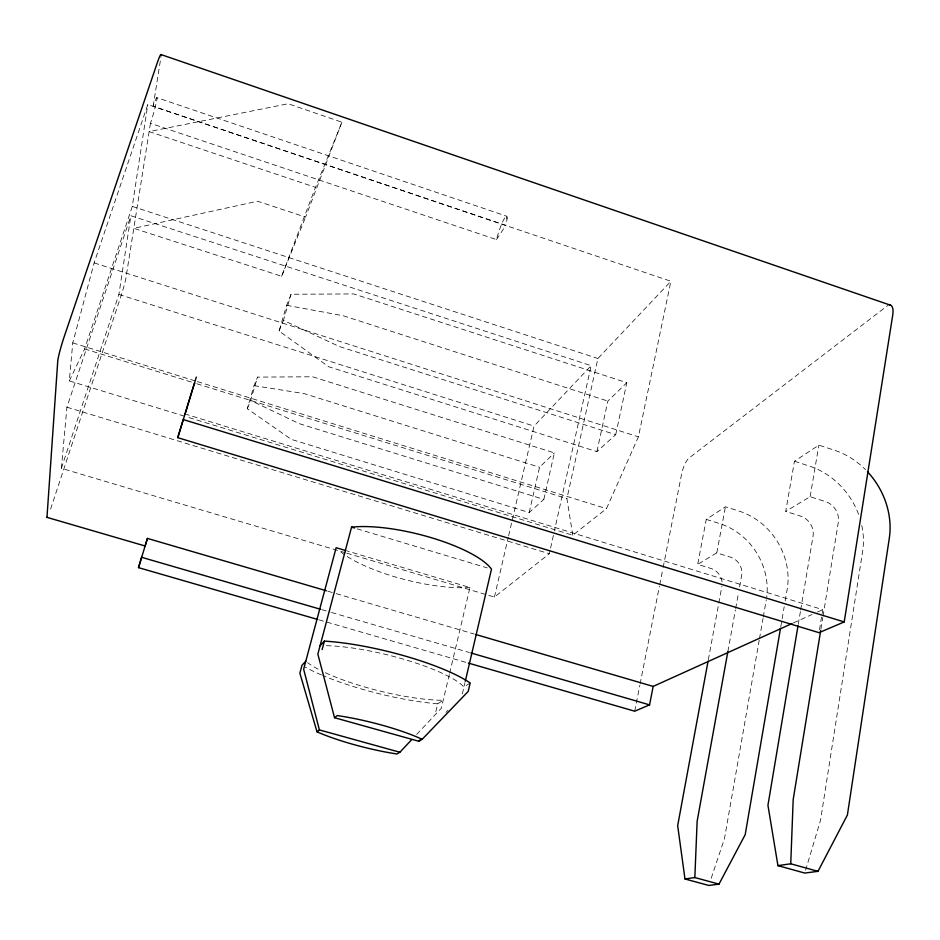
<?xml version="1.0" encoding="UTF-8"?>
<svg xmlns="http://www.w3.org/2000/svg" width="940" height="940" viewBox="0 0 940 940"><rect width="100%" height="100%" fill="white"/><g stroke="black" fill="none" stroke-linecap="round" stroke-linejoin="round"><path stroke-width="0.7" stroke-dasharray="4.7 3.53" d="M156.98 98.688L156.839 97.619A17.954 1.269 -73.6 0 0 153.15 106.279L505.779 225.424A17.296 2.456 -71.6 0 0 507.001 218.95L506.93 216.611A17.296 2.456 -71.6 0 0 502.501 222.169A17.296 2.456 -71.6 0 0 496.508 239.606L150.447 123.316A17.954 1.269 -73.6 0 0 156.98 98.688L156.839 97.619L506.625 216.177M345.391 552.755L61.37 468.32L66.916 407.196L130.871 215.742L591.143 365.66L554.389 530.947M184.299 416.15L69.302 380.888L72.756 342.889L94.141 262.894L147.792 104.505L670.89 281.26L638.413 436.841L606.453 508.669L572.777 535.236L185.697 416.573M61.37 468.32L118.898 294.42L130.871 215.742M69.302 380.888L84.623 348.928L132.293 206.389L147.792 104.505M150.447 123.316L125.878 278.264A14.429 0.846 -73.1 0 1 120.861 296.347L51.3 506.942A15.134 0.928 -72.6 0 1 49.761 511.419M153.15 106.279L160.916 57.293M820.925 629.095L822.806 617.545M823.041 616.1L838.327 522.182A17.178 14.876 55.5 0 0 825.52 501.619L810.127 496.708L785.711 511.395L794.453 461.258L818.869 445.149L834.086 450.096A74.448 64.484 55.6 0 1 865.47 469.636M819.48 629.8L822.759 609.649L186.461 414.423M798.26 624.371L800.445 611.352M800.68 609.907L813.053 536.094A16.65 14.523 55.8 0 0 800.68 516.142L785.711 511.395M810.127 496.708L818.869 445.149M780.752 626.898L784.207 606.7M785.194 600.918L787.168 589.38A65.659 58.409 56.7 0 0 738.993 511.066L725.41 506.789L706.269 519.409L697.692 564.376L711.087 568.5A14.734 13.172 57 0 1 722.155 583.811M759.226 640.105L724.47 838.656L710.64 879.946M759.473 638.671L763.01 618.52M763.257 617.087L766.276 599.826M727.866 651.584L735.421 609.884M735.679 608.45L738.546 592.623M739.592 586.877L741.672 575.374A15.146 13.477 56.7 0 0 730.509 557.15L716.774 552.896L697.692 564.376M708.325 659.798L721.92 586.243M716.774 552.896L725.41 506.789M634.7 711.204L639.823 685.331M640.105 683.897L659.434 586.184M659.716 584.751L662.853 568.947M663.135 567.502L681.618 474.113A13.583 3.96 -72 0 1 689.091 457.956L886.549 306.393A17.837 6.521 -68.8 0 1 887.995 305.5M615.712 434.68L626.816 382.709L353.769 293.938L291.071 294.243L286.606 305.288L279.062 331.045L328.683 366.741L596.888 451.635L615.712 434.68L339.14 346.449L283.434 320.364L291.071 294.243M596.888 451.635L607.851 401.086L626.816 382.709M572.777 535.236L566.902 498.611L597.899 358.516L670.89 281.26M346.789 553.167L494.428 597.064L549.324 553.742L550.276 549.465M550.593 548.043L554.071 532.369M543.849 499.375L554.353 452.916L312.609 376.787L257.525 377.105L254.059 385.647L247.267 408.7L291.271 439.368L529.197 512.559L543.849 499.375L299.343 423.693L250.639 400.452L257.525 377.105M529.197 512.559L539.56 467.251L554.353 452.916M494.428 597.064L508.293 537.222M508.634 535.788L534.061 426.09L591.143 365.66M462.339 693.908L464.959 682.71M449.297 674.603L441.318 708.255L416.632 734.445M449.637 673.181L469.965 587.524L347.295 551.028M435.819 711.698L437.699 703.837L443.198 700.3A85.54 18.459 13.9 0 1 324.288 672.241M805.592 870.275L820.55 820.173L862.591 551.686A72.145 62.933 55.8 0 0 861.146 522.687M341.902 122.188L305.559 217.117L257.607 201.219L133.797 228.314L281.636 276.289L315.523 187.354L341.902 122.188L288.122 103.741L149.131 131.6L315.523 187.354M281.636 276.289L305.559 217.117M247.267 408.7L250.639 400.452M279.062 331.045L283.434 320.364M496.508 239.606L505.779 225.424M445.936 712.391L447.945 710.252M470.176 682.981L463.961 686.976A85.54 18.459 13.9 0 0 325.087 645.674M793.384 622.95L812.078 614.49M817.412 612.069L822.759 609.649M254.059 385.647L304.243 393.625L539.56 467.251M286.606 305.288L342.971 315.676L607.851 401.086M318.93 619.836L466.945 662.665M321.715 609.625L330.163 612.081M331.562 612.492L469.46 652.548M327.743 591.178L334.793 593.234M336.203 593.645L474.254 634.053M357.153 528.844L487.296 567.913M66.916 407.196L549.324 553.742M72.756 342.889L196.025 381.182M197.424 381.616L606.453 508.669M84.623 348.928L195.379 383.309M196.777 383.743L566.902 498.611M706.269 519.409L719.523 523.557A63.861 57.117 57 0 1 766.676 597.229M118.898 294.42L534.061 426.09M94.141 262.894L638.413 436.841M794.453 461.258L809.246 466.029A72.145 62.933 55.8 0 1 858.749 514.873M132.293 206.389L597.899 358.516M506.93 216.611L507.001 218.95M469.965 587.524A83.507 23.676 14 0 1 340.926 552.086M318.12 669.174A85.54 18.459 13.9 0 1 307.627 662.677M437.699 703.837A99.84 21.561 13.9 0 1 322.726 675.496M321.398 674.932A99.84 21.561 13.9 0 1 305.312 667.189"/><path stroke-width="1.41" d="M867.42 471.669A74.448 64.484 55.6 0 1 889.287 538.35L847.398 815.015L817.988 871.345L790.74 863.789L793.184 799.587L820.691 630.54M780.505 628.343L745.197 834.673L718.982 884.141L694.836 877.549L697.139 821.255L727.866 651.584M844.214 621.939L183.241 419.557L177.766 437.664L819.01 632.679L844.214 621.939L892.683 315.405A17.837 6.521 -68.8 0 0 889.322 305.089M798.013 625.829L767.945 805.286L777.932 865.634L804.758 873.06L817.988 871.345M708.055 661.243L677.67 825.649L684.978 878.971L708.795 885.457L718.982 884.141M468.355 663.076L634.7 711.204L649.564 704.871L653.159 686.411L792.044 623.549M465.288 681.289L491.491 569.182A83.507 23.676 14 0 0 431.636 537.798A83.507 23.676 14 0 0 351.56 527.164L317.861 654.111L334.534 717.714L418.805 741.261L422.154 739.322L468.214 691.405L470.176 682.981A99.84 21.561 13.9 0 0 324.382 641.104L320.094 645.733M322.126 649.587L324.382 641.104M47.024 517.376L145.136 545.999L147.427 538.409L326.345 590.766M317.52 619.425L138.497 567.631L141.611 557.303L320.305 609.214M185.062 413.988L194.298 383.661M177.766 437.664L196.319 377.081M138.497 567.631L147.427 538.409M305.782 661.196L301.987 665.297L299.872 673.205L317.027 731.837L319.459 732.883A72.157 12.972 13.9 0 0 393.696 753.481L396.868 753.986L399.853 752.247L411.697 739.674M418.805 741.261L420.815 739.122M317.027 731.837L319.4 729.91L399.853 752.247M334.534 717.714L337.202 715.563L340.562 716.068A72.157 12.972 13.9 0 1 419.734 738.217L422.154 739.322M684.978 878.971L694.836 877.549M777.932 865.634L790.74 863.789M470.87 652.959L649.564 704.871M475.663 634.465L653.159 686.411M345.897 550.617L336.144 547.715L303.644 669.209L319.4 729.91M351.56 527.164L354.356 528.01M160.975 54.544L890.497 305.195M161.104 55.848A19.317 1.445 -73.7 0 0 157.05 63.45L64.413 336.05A20.186 1.668 -73 0 0 57.739 361.277L47 516.918A15.134 0.928 -72.6 0 0 47.482 516.988"/></g></svg>
